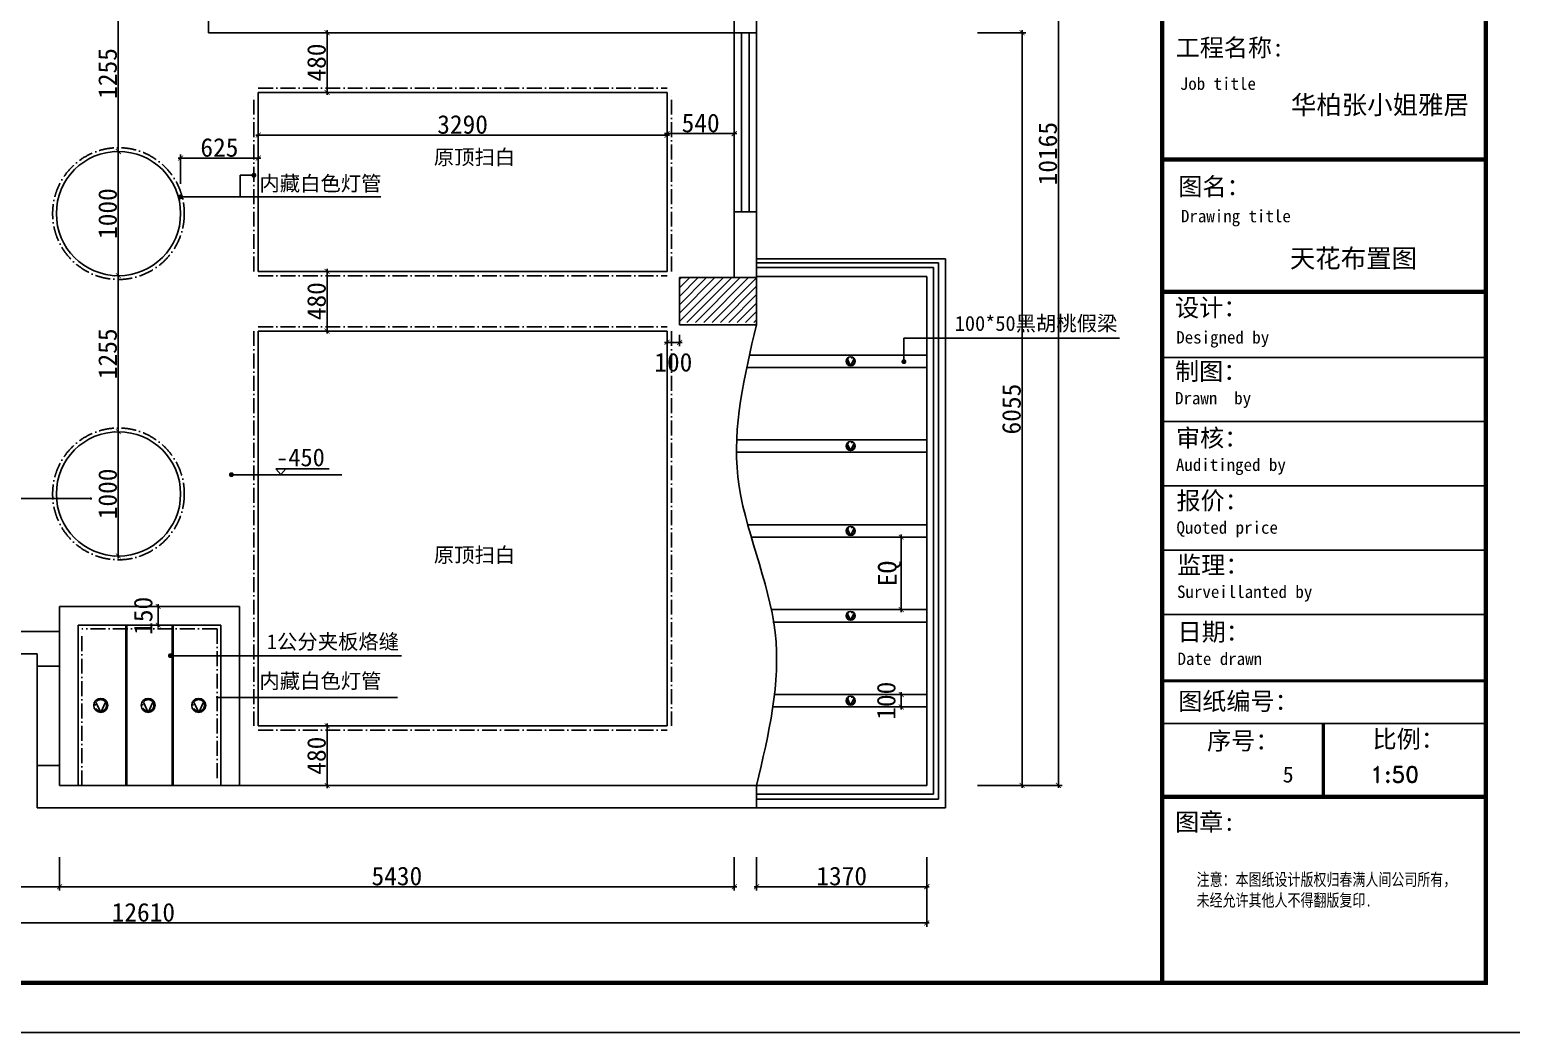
# Model space of a CAD drawing. Header units: millimetres. Extents: x 71641 to 191108, y -23091 to 29972.
# Drawn here: x 139167 to 151092, y -1139 to 6928 of the extents above; entities that cross this region are included whole.
import ezdxf

# ---------------------------------------------------------------- set-up
doc = ezdxf.new("R2010")
doc.units = ezdxf.units.MM
doc.linetypes.add('ACAD_ISO10W100', pattern=[18, 12, -3, 0, -3])
doc.layers.add('00', color=1, linetype='Continuous')
doc.layers.add('家', color=1, linetype='Continuous')
doc.layers.add('4', color=4, linetype='Continuous', lineweight=5)
doc.styles.add('2121212', font='SIMFANG.TTF', dxfattribs={"height": 180})
doc.styles.add('30', font='SimSun.ttf', dxfattribs={"height": 75})
doc.styles.add('50', font='SimSun.ttf', dxfattribs={"height": 150})
doc.styles.add('60', font='SimSun.ttf', dxfattribs={"height": 180})
doc.styles.add('STYLE-50B', font='SimSun.ttf', dxfattribs={"width": 0.766, "height": 150})
doc.dimstyles.new('30', dxfattribs={"dimscale": 0, "dimtxt": 90, "dimasz": 20, "dimexe": 20, "dimexo": 20, "dimgap": 10, "dimtad": 1, "dimdec": 0, "dimzin": 0, "dimdsep": 46, "dimtxsty": '30', "dimblk": 'ARCHTICK', "dimcen": 20, "dimdle": 10, "dimclrd": 8, "dimclre": 8, "dimclrt": 2, "dimadec": 0, "dimazin": 0, "dimtfac": 1, "dimtdec": 0, "dimtmove": 2, "dimatfit": 3, "dimldrblk": 'DOT', "dimfxl": 0, "dimtolj": 2, "dimtzin": 0, "dimlwd": -1, "dimarcsym": 0})
doc.dimstyles.new('50', dxfattribs={"dimscale": 0, "dimtxt": 150, "dimasz": 40, "dimexe": 30, "dimexo": 30, "dimgap": 10, "dimtad": 1, "dimdec": 0, "dimzin": 4, "dimdsep": 46, "dimtxsty": '50', "dimblk": 'ARCHTICK', "dimcen": 40, "dimdle": 20, "dimclrd": 8, "dimclre": 8, "dimclrt": 2, "dimadec": 0, "dimazin": 0, "dimtfac": 1, "dimtdec": 0, "dimtmove": 2, "dimatfit": 3, "dimldrblk": 'DOT', "dimfxl": 0, "dimtolj": 1, "dimtzin": 0, "dimlwd": -1, "dimarcsym": 0})

# ---------------------------------------------------------------- blocks, each defined once
blk = doc.blocks.new('_ARCHTICK')
at = {"color": 0, "linetype": 'ByBlock', "const_width": 0.15}
blk.add_lwpolyline([(-0.5, -0.5), (0.5, 0.5)], dxfattribs=at)
blk = doc.blocks.new('*D72')
at = {"color": 8}
blk.add_line((147154, 828), (147154, 6923), dxfattribs=at)
at = {"color": 8, "lineweight": -2}
for p, q in [((146794, 6903), (147184, 6903)), ((146794, 848), (147184, 848))]:
    blk.add_line(p, q, dxfattribs=at)
at = {"layer": 'Defpoints', "color": 0}
for p in [(146764, 6903), (147154, 6903), (146764, 848)]:
    blk.add_point(p, dxfattribs=at)
at = {"color": 8, "xscale": 40, "yscale": 40, "zscale": 40}
for p, rotation in [((147154, 6903), 90), ((147154, 848), 270)]:
    blk.add_blockref('_ARCHTICK', p, dxfattribs=dict(at, rotation=rotation))
at = {"color": 2, "insert": (147069, 3875), "char_height": 150, "attachment_point": 5, "rotation": 90, "style": '50'}
blk.add_mtext('\\A1;6055', dxfattribs=at)
blk = doc.blocks.new('_Dot')
at = {"color": 0, "linetype": 'ByBlock', "lineweight": -2}
blk.add_line((-0.5, 0), (-1, 0), dxfattribs=at)
at = {"color": 0, "linetype": 'ByBlock', "const_width": 0.5}
blk.add_lwpolyline([(-0.25, 0, 1), (0.25, 0, 1)], format="xyb", close=True, dxfattribs=at)
blk = doc.blocks.new('DOT')
at = {"color": 0, "linetype": 'ByBlock'}
blk.add_line((-0.5, 0), (-1, 0), dxfattribs=at)
at = {"color": 0, "linetype": 'ByBlock', "const_width": 0.5}
blk.add_lwpolyline([(-0.25, 0, 1), (0.25, 0, 1)], format="xyb", close=True, dxfattribs=at)
blk = doc.blocks.new('*D71')
at = {"color": 8, "lineweight": -2}
for p, q in [((146794, 11013), (147476, 11013)), ((146794, 848), (147476, 848))]:
    blk.add_line(p, q, dxfattribs=at)
at = {"color": 8}
blk.add_line((147446, 828), (147446, 11033), dxfattribs=at)
at = {"layer": 'Defpoints', "color": 0}
for p in [(146764, 11013), (147446, 11013), (146764, 848)]:
    blk.add_point(p, dxfattribs=at)
at = {"color": 8, "xscale": 40, "yscale": 40, "zscale": 40}
for p, rotation in [((147446, 11013), 90), ((147446, 848), 270)]:
    blk.add_blockref('_ARCHTICK', p, dxfattribs=dict(at, rotation=rotation))
at = {"color": 2, "insert": (147361, 5930), "char_height": 150, "attachment_point": 5, "rotation": 90, "style": '50'}
blk.add_mtext('\\A1;10165', dxfattribs=at)
blk = doc.blocks.new('*D74')
at = {"color": 8, "lineweight": -2}
for p, q in [((133777, 270), (133777, -289)), ((146387, 270), (146387, -289))]:
    blk.add_line(p, q, dxfattribs=at)
at = {"color": 8}
blk.add_line((146407, -259), (133757, -259), dxfattribs=at)
at = {"layer": 'Defpoints', "color": 0}
for p in [(133777, 300), (146387, 300), (133777, -259)]:
    blk.add_point(p, dxfattribs=at)
at = {"color": 8, "xscale": 40, "yscale": 40, "zscale": 40}
for p, rotation in [((133777, -259), 179.9999999999972), ((146387, -259), 359.9999999999972)]:
    blk.add_blockref('_ARCHTICK', p, dxfattribs=dict(at, rotation=rotation))
at = {"color": 2, "insert": (140082, -174), "char_height": 150, "attachment_point": 5, "style": '50'}
blk.add_mtext('\\A1;12610', dxfattribs=at)
blk = doc.blocks.new('*D75')
at = {"color": 8, "lineweight": -2}
for p, q in [((135327, 270), (135327, 3)), ((139407, 270), (139407, 3))]:
    blk.add_line(p, q, dxfattribs=at)
at = {"color": 8}
blk.add_line((135307, 33), (139427, 33), dxfattribs=at)
at = {"layer": 'Defpoints', "color": 0}
for p in [(135327, 300), (139407, 300), (139407, 33)]:
    blk.add_point(p, dxfattribs=at)
at = {"color": 8, "xscale": 40, "yscale": 40, "zscale": 40, "rotation": 180}
blk.add_blockref('_ARCHTICK', (135327, 33), dxfattribs=at)
at = {"color": 8, "xscale": 40, "yscale": 40, "zscale": 40}
blk.add_blockref('_ARCHTICK', (139407, 33), dxfattribs=at)
at = {"color": 2, "insert": (137367, 118), "char_height": 150, "attachment_point": 5, "style": '50'}
blk.add_mtext('\\A1;4080', dxfattribs=at)
blk = doc.blocks.new('*D68')
at = {"color": 8, "lineweight": -2}
for p, q in [((139407, 270), (139407, 3)), ((144837, 270), (144837, 3))]:
    blk.add_line(p, q, dxfattribs=at)
at = {"color": 8}
blk.add_line((139387, 33), (144857, 33), dxfattribs=at)
at = {"layer": 'Defpoints', "color": 0}
for p in [(139407, 300), (144837, 300), (144837, 33)]:
    blk.add_point(p, dxfattribs=at)
at = {"color": 8, "xscale": 40, "yscale": 40, "zscale": 40, "rotation": 180}
blk.add_blockref('_ARCHTICK', (139407, 33), dxfattribs=at)
at = {"color": 8, "xscale": 40, "yscale": 40, "zscale": 40}
blk.add_blockref('_ARCHTICK', (144837, 33), dxfattribs=at)
at = {"color": 2, "insert": (142122, 118), "char_height": 150, "attachment_point": 5, "style": '50'}
blk.add_mtext('\\A1;5430', dxfattribs=at)
blk = doc.blocks.new('*D69')
at = {"color": 8, "lineweight": -2}
for p, q in [((145017, 270), (145017, 3)), ((146387, 270), (146387, 3))]:
    blk.add_line(p, q, dxfattribs=at)
at = {"color": 8}
blk.add_line((144997, 33), (146407, 33), dxfattribs=at)
at = {"layer": 'Defpoints', "color": 0}
for p in [(145017, 300), (146387, 300), (146387, 33)]:
    blk.add_point(p, dxfattribs=at)
at = {"color": 8, "xscale": 40, "yscale": 40, "zscale": 40, "rotation": 180}
blk.add_blockref('_ARCHTICK', (145017, 33), dxfattribs=at)
at = {"color": 8, "xscale": 40, "yscale": 40, "zscale": 40}
blk.add_blockref('_ARCHTICK', (146387, 33), dxfattribs=at)
at = {"color": 2, "insert": (145702, 118), "char_height": 150, "attachment_point": 5, "style": '50'}
blk.add_mtext('\\A1;1370', dxfattribs=at)
blk = doc.blocks.new('*D79')
at = {"color": 8, "lineweight": -2}
for p, q in [((141875, 4983), (141531, 4983)), ((141875, 4503), (141531, 4503))]:
    blk.add_line(p, q, dxfattribs=at)
at = {"color": 8}
blk.add_line((141561, 4483), (141561, 5003), dxfattribs=at)
at = {"layer": 'Defpoints', "color": 0}
for p in [(141561, 4983), (141905, 4983), (141905, 4503)]:
    blk.add_point(p, dxfattribs=at)
at = {"color": 8, "xscale": 40, "yscale": 40, "zscale": 40}
for p, rotation in [((141561, 4983), 90), ((141561, 4503), 270)]:
    blk.add_blockref('_ARCHTICK', p, dxfattribs=dict(at, rotation=rotation))
at = {"color": 2, "insert": (141476, 4743), "char_height": 150, "attachment_point": 5, "rotation": 90, "style": '50'}
blk.add_mtext('\\A1;480', dxfattribs=at)
blk = doc.blocks.new('*D80')
at = {"color": 8}
blk.add_line((141561, 6403), (141561, 6923), dxfattribs=at)
at = {"color": 8, "lineweight": -2}
for p, q in [((141875, 6903), (141531, 6903)), ((141875, 6423), (141531, 6423))]:
    blk.add_line(p, q, dxfattribs=at)
at = {"layer": 'Defpoints', "color": 0}
for p in [(141561, 6903), (141905, 6903), (141905, 6423)]:
    blk.add_point(p, dxfattribs=at)
at = {"color": 8, "xscale": 40, "yscale": 40, "zscale": 40}
for p, rotation in [((141561, 6903), 90), ((141561, 6423), 270)]:
    blk.add_blockref('_ARCHTICK', p, dxfattribs=dict(at, rotation=rotation))
at = {"color": 2, "insert": (141476, 6663), "char_height": 150, "attachment_point": 5, "rotation": 90, "style": '50'}
blk.add_mtext('\\A1;480', dxfattribs=at)
blk = doc.blocks.new('*D81')
at = {"color": 8, "lineweight": -2}
for p, q in [((144297, 4473), (144297, 4382)), ((144397, 4473), (144397, 4382))]:
    blk.add_line(p, q, dxfattribs=at)
at = {"color": 8}
blk.add_line((144277, 4412), (144417, 4412), dxfattribs=at)
at = {"layer": 'Defpoints', "color": 0}
for p in [(144297, 4503), (144397, 4503), (144397, 4412)]:
    blk.add_point(p, dxfattribs=at)
at = {"color": 8, "xscale": 40, "yscale": 40, "zscale": 40, "rotation": 180}
blk.add_blockref('_ARCHTICK', (144297, 4412), dxfattribs=at)
at = {"color": 8, "xscale": 40, "yscale": 40, "zscale": 40}
blk.add_blockref('_ARCHTICK', (144397, 4412), dxfattribs=at)
at = {"color": 2, "insert": (144347, 4251), "char_height": 150, "attachment_point": 5, "style": '50'}
blk.add_mtext('\\A1;100', dxfattribs=at)
blk = doc.blocks.new('*D82')
at = {"color": 8, "lineweight": -2}
for p, q in [((141875, 1327), (141531, 1327)), ((141875, 847), (141531, 847))]:
    blk.add_line(p, q, dxfattribs=at)
at = {"color": 8}
blk.add_line((141561, 827), (141561, 1347), dxfattribs=at)
at = {"layer": 'Defpoints', "color": 0}
for p in [(141561, 1327), (141905, 1327), (141905, 847)]:
    blk.add_point(p, dxfattribs=at)
at = {"color": 8, "xscale": 40, "yscale": 40, "zscale": 40}
for p, rotation in [((141561, 1327), 90), ((141561, 847), 270)]:
    blk.add_blockref('_ARCHTICK', p, dxfattribs=dict(at, rotation=rotation))
at = {"color": 2, "insert": (141476, 1087), "char_height": 150, "attachment_point": 5, "rotation": 90, "style": '50'}
blk.add_mtext('\\A1;480', dxfattribs=at)
blk = doc.blocks.new('*D83')
at = {"color": 8, "lineweight": -2}
for p, q in [((146167, 1579), (146151, 1579)), ((146167, 1479), (146151, 1479))]:
    blk.add_line(p, q, dxfattribs=at)
at = {"color": 8}
blk.add_line((146181, 1459), (146181, 1599), dxfattribs=at)
at = {"layer": 'Defpoints', "color": 0}
for p in [(146181, 1579), (146197, 1579), (146197, 1479)]:
    blk.add_point(p, dxfattribs=at)
at = {"color": 8, "xscale": 40, "yscale": 40, "zscale": 40}
for p, rotation in [((146181, 1579), 90), ((146181, 1479), 270)]:
    blk.add_blockref('_ARCHTICK', p, dxfattribs=dict(at, rotation=rotation))
at = {"color": 2, "insert": (146061, 1529), "char_height": 150, "attachment_point": 5, "rotation": 90, "style": '50'}
blk.add_mtext('\\A1;100', dxfattribs=at)
blk = doc.blocks.new('*D84')
at = {"color": 8}
blk.add_line((146181, 2242), (146181, 2865), dxfattribs=at)
at = {"color": 8, "lineweight": -2}
for p, q in [((146170, 2845), (146151, 2845)), ((146170, 2262), (146151, 2262))]:
    blk.add_line(p, q, dxfattribs=at)
at = {"layer": 'Defpoints', "color": 0}
for p in [(146181, 2845), (146200, 2845), (146200, 2262)]:
    blk.add_point(p, dxfattribs=at)
at = {"color": 8, "xscale": 40, "yscale": 40, "zscale": 40}
for p, rotation in [((146181, 2845), 90), ((146181, 2262), 270)]:
    blk.add_blockref('_ARCHTICK', p, dxfattribs=dict(at, rotation=rotation))
at = {"color": 2, "insert": (146088, 2553), "char_height": 150, "attachment_point": 5, "rotation": 90, "style": '50'}
blk.add_mtext('\\A1;EQ', dxfattribs=at)
blk = doc.blocks.new('*D122')
at = {"color": 8}
blk.add_line((140362, 5894), (141026, 5894), dxfattribs=at)
at = {"color": 8, "lineweight": -2}
for p, q in [((140382, 5688), (140382, 5924)), ((141006, 5688), (141006, 5924))]:
    blk.add_line(p, q, dxfattribs=at)
at = {"layer": 'Defpoints', "color": 0}
for p in [(141006, 5894), (140382, 5658), (141006, 5658)]:
    blk.add_point(p, dxfattribs=at)
at = {"color": 8, "xscale": 40, "yscale": 40, "zscale": 40, "rotation": 180}
blk.add_blockref('_ARCHTICK', (140382, 5894), dxfattribs=at)
at = {"color": 8, "xscale": 40, "yscale": 40, "zscale": 40}
blk.add_blockref('_ARCHTICK', (141006, 5894), dxfattribs=at)
at = {"color": 2, "insert": (140694, 5979), "char_height": 150, "attachment_point": 5, "style": '50'}
blk.add_mtext('\\A1;625', dxfattribs=at)
blk = doc.blocks.new('*D123')
at = {"color": 8}
blk.add_line((144277, 6091), (144857, 6091), dxfattribs=at)
at = {"color": 8, "lineweight": -2}
for p, q in [((144297, 5993), (144297, 6121)), ((144837, 5993), (144837, 6121))]:
    blk.add_line(p, q, dxfattribs=at)
at = {"layer": 'Defpoints', "color": 0}
for p in [(144837, 6091), (144297, 5963), (144837, 5963)]:
    blk.add_point(p, dxfattribs=at)
at = {"color": 8, "xscale": 40, "yscale": 40, "zscale": 40}
for p, rotation in [((144297, 6091), 179.9998567580068), ((144837, 6091), 359.9998567580068)]:
    blk.add_blockref('_ARCHTICK', p, dxfattribs=dict(at, rotation=rotation))
at = {"color": 2, "insert": (144567, 6176), "char_height": 150, "attachment_point": 5, "rotation": 359.9999, "style": '50'}
blk.add_mtext('\\A1;540', dxfattribs=at)
blk = doc.blocks.new('*D124')
at = {"color": 8, "lineweight": -2}
for p, q in [((141006, 5873), (141006, 6109)), ((144297, 5993), (144297, 6109))]:
    blk.add_line(p, q, dxfattribs=at)
at = {"color": 8}
blk.add_line((140986, 6079), (144317, 6079), dxfattribs=at)
at = {"layer": 'Defpoints', "color": 0}
for p in [(144297, 6079), (144297, 5963), (141006, 5843)]:
    blk.add_point(p, dxfattribs=at)
at = {"color": 8, "xscale": 40, "yscale": 40, "zscale": 40, "rotation": 180}
blk.add_blockref('_ARCHTICK', (141006, 6079), dxfattribs=at)
at = {"color": 8, "xscale": 40, "yscale": 40, "zscale": 40}
blk.add_blockref('_ARCHTICK', (144297, 6079), dxfattribs=at)
at = {"color": 2, "insert": (142651, 6164), "char_height": 150, "attachment_point": 5, "style": '50'}
blk.add_mtext('\\A1;3290', dxfattribs=at)
blk = doc.blocks.new('*D322')
at = {"color": 8, "lineweight": -2}
for p, q in [((140246, 2287), (140171, 2287)), ((140246, 2137), (140171, 2137))]:
    blk.add_line(p, q, dxfattribs=at)
at = {"color": 8}
blk.add_line((140201, 2117), (140201, 2307), dxfattribs=at)
at = {"layer": 'Defpoints', "color": 0}
for p in [(140201, 2287), (140276, 2287), (140276, 2137)]:
    blk.add_point(p, dxfattribs=at)
at = {"color": 8, "xscale": 40, "yscale": 40, "zscale": 40}
for p, rotation in [((140201, 2287), 90), ((140201, 2137), 270)]:
    blk.add_blockref('_ARCHTICK', p, dxfattribs=dict(at, rotation=rotation))
at = {"color": 2, "insert": (140081, 2212), "char_height": 150, "attachment_point": 5, "rotation": 90, "style": '50'}
blk.add_mtext('\\A1;150', dxfattribs=at)
blk = doc.blocks.new('*D534')
at = {"color": 8}
blk.add_line((139880, 2673), (139880, 3713), dxfattribs=at)
at = {"color": 8, "lineweight": -2}
for p, q in [((139852, 3693), (139850, 3693)), ((139852, 2693), (139850, 2693))]:
    blk.add_line(p, q, dxfattribs=at)
at = {"layer": 'Defpoints', "color": 0}
for p in [(139880, 3693), (139882, 3693), (139882, 2693)]:
    blk.add_point(p, dxfattribs=at)
at = {"color": 8, "xscale": 40, "yscale": 40, "zscale": 40}
for p, rotation in [((139880, 3693), 90), ((139880, 2693), 270)]:
    blk.add_blockref('_ARCHTICK', p, dxfattribs=dict(at, rotation=rotation))
at = {"color": 2, "insert": (139795, 3193), "char_height": 150, "attachment_point": 5, "rotation": 90, "style": '50'}
blk.add_mtext('\\A1;1000', dxfattribs=at)
blk = doc.blocks.new('*D535')
at = {"color": 8, "lineweight": -2}
for p, q in [((139852, 4948), (139850, 4948)), ((139852, 3693), (139850, 3693))]:
    blk.add_line(p, q, dxfattribs=at)
at = {"color": 8}
blk.add_line((139880, 3673), (139880, 4968), dxfattribs=at)
at = {"layer": 'Defpoints', "color": 0}
for p in [(139880, 4948), (139882, 4948), (139882, 3693)]:
    blk.add_point(p, dxfattribs=at)
at = {"color": 8, "xscale": 40, "yscale": 40, "zscale": 40}
for p, rotation in [((139880, 4948), 90), ((139880, 3693), 270)]:
    blk.add_blockref('_ARCHTICK', p, dxfattribs=dict(at, rotation=rotation))
at = {"color": 2, "insert": (139795, 4320), "char_height": 150, "attachment_point": 5, "rotation": 90, "style": '50'}
blk.add_mtext('\\A1;1255', dxfattribs=at)
blk = doc.blocks.new('*D536')
at = {"color": 8}
blk.add_line((139880, 4928), (139880, 5968), dxfattribs=at)
at = {"color": 8, "lineweight": -2}
for p, q in [((139852, 5948), (139850, 5948)), ((139852, 4948), (139850, 4948))]:
    blk.add_line(p, q, dxfattribs=at)
at = {"layer": 'Defpoints', "color": 0}
for p in [(139880, 5948), (139882, 5948), (139882, 4948)]:
    blk.add_point(p, dxfattribs=at)
at = {"color": 8, "xscale": 40, "yscale": 40, "zscale": 40}
for p, rotation in [((139880, 5948), 90), ((139880, 4948), 270)]:
    blk.add_blockref('_ARCHTICK', p, dxfattribs=dict(at, rotation=rotation))
at = {"color": 2, "insert": (139795, 5448), "char_height": 150, "attachment_point": 5, "rotation": 90, "style": '50'}
blk.add_mtext('\\A1;1000', dxfattribs=at)
blk = doc.blocks.new('*D537')
at = {"color": 8, "lineweight": -2}
for p, q in [((139852, 7203), (139850, 7203)), ((139852, 5948), (139850, 5948))]:
    blk.add_line(p, q, dxfattribs=at)
at = {"color": 8}
blk.add_line((139880, 5928), (139880, 7223), dxfattribs=at)
at = {"layer": 'Defpoints', "color": 0}
for p in [(139880, 7203), (139882, 7203), (139882, 5948)]:
    blk.add_point(p, dxfattribs=at)
at = {"color": 8, "xscale": 40, "yscale": 40, "zscale": 40}
for p, rotation in [((139880, 7203), 90), ((139880, 5948), 270)]:
    blk.add_blockref('_ARCHTICK', p, dxfattribs=dict(at, rotation=rotation))
at = {"color": 2, "insert": (139795, 6575), "char_height": 150, "attachment_point": 5, "rotation": 90, "style": '50'}
blk.add_mtext('\\A1;1255', dxfattribs=at)

msp = doc.modelspace()

# ---------------------------------------------------------------- hatches: boundary and pattern name
h = msp.add_hatch()
h.set_pattern_fill('ANSI31', color=8, scale=15, style=0)
h.set_pattern_definition([(45, (57418.805, 18832.16), (-33.67596, 33.67596), [])])
h.paths.add_polyline_path([(145016.6, 4573), (145016.6, 4899.3), (145016.6, 4933), (144396.6, 4933), (144396.6, 4573)])

# ---------------------------------------------------------------- linework, layer by layer
at = {"color": 3, "lineweight": -2}
for p, q in [((148269.9, -728.8), (148269.9, 12592.7)), ((148281, -728.8), (148281, 12592.7)), ((148292.2, -728.8), (148292.2, 12592.7)), ((150897.9, -751.1), (150897.9, 12615))]:
    msp.add_line(p, q, dxfattribs=at)
for p, q in [((145016.6, 4553), (145016.6, 11193)), ((144836.6, 4933), (144836.6, 7583)), ((145016.6, 6903), (144836.6, 6903)), ((145016.6, 5463), (144836.6, 5463)), ((145016.6, 5463), (144836.6, 5463)), ((144396.6, 4553), (144396.6, 4933)), ((144396.6, 4933), (145016.6, 4933)), ((145016.6, 4899.3), (145016.6, 4933)), ((144396.6, 4553), (145016.6, 4553)), ((139406.6, 2086.7), (135846.6, 2086.7)), ((139406.6, 1803.4), (139406.6, 2086.7)), ((139226.6, 1906.7), (135146.6, 1906.7)), ((139226.6, 1806.7), (139226.6, 1906.7)), ((139226.6, 666.7), (139226.6, 1006.7)), ((139406.6, 846.7), (139406.6, 1006.7)), ((139406.6, 846.7), (145016.6, 846.7)), ((145016.6, 846.7), (145016.6, 666.7)), ((139226.6, 666.7), (145016.6, 666.7))]:
    msp.add_line(p, q)
at = {"color": 0}
for p, q in [((140606.6, 6903), (140606.6, 7643)), ((140606.6, 6903), (144836.6, 6903)), ((139226.6, 1806.7), (139406.6, 1806.7)), ((139226.6, 1806.7), (139406.6, 1806.7)), ((139226.6, 1006.7), (139406.6, 1006.7))]:
    msp.add_line(p, q, dxfattribs=at)
at = {"color": 110}
for p, q in [((144896.6, 5463), (144896.6, 6903)), ((144956.6, 5463), (144956.6, 6903))]:
    msp.add_line(p, q, dxfattribs=at)
at = {"color": 210, "linetype": 'ACAD_ISO10W100', "ltscale": 10}
for p, q in [((141006.4, 6458), (144296.6, 6458)), ((140971.4, 4983), (140971.4, 6423)), ((144331.6, 4983), (144331.6, 6423)), ((141006.4, 4948), (144296.6, 4948)), ((141006.4, 4538), (144296.6, 4538)), ((140971.4, 4503), (140971.4, 1326.7)), ((144331.6, 4503), (144331.6, 1326.7)), ((139586.6, 846.7), (139586.6, 2106.7)), ((140676.4, 2106.7), (139586.6, 2106.7)), ((140676.4, 2106.7), (140676.4, 846.7)), ((141006.4, 1291.7), (144296.6, 1291.7))]:
    msp.add_line(p, q, dxfattribs=at)
at = {"color": 3}
for p, q in [((141006.4, 4983), (141006.4, 6423)), ((141006.4, 6423), (144296.6, 6423)), ((144296.6, 4983), (144296.6, 6423)), ((141006.4, 4983), (144296.6, 4983)), ((141006.4, 4503), (141006.4, 1326.7)), ((141006.4, 4503), (144296.6, 4503)), ((144296.6, 4503), (144296.6, 1326.7)), ((144959.8, 4310), (146386.6, 4310)), ((144937.9, 4210), (146386.6, 4210)), ((144856.9, 3627.4), (146386.6, 3627.4)), ((144855.2, 3527.4), (146386.6, 3527.4)), ((141146.7, 3394.3), (141187, 3349.2)), ((141146.7, 3394.3), (141578.2, 3394.3)), ((141227.3, 3394.3), (141187, 3349.2)), ((144945.9, 2944.7), (146386.6, 2944.7)), ((144974.3, 2844.7), (146386.6, 2844.7)), ((140856.4, 2286.7), (139406.6, 2286.7)), ((139406.6, 2086.7), (139406.6, 2286.7)), ((140856.4, 2286.7), (140856.4, 846.7)), ((145136.5, 2262), (146386.6, 2262)), ((145147.9, 2162), (146386.6, 2162)), ((139556.6, 846.7), (139556.6, 2136.7)), ((140706.4, 2136.7), (139556.6, 2136.7)), ((140706.4, 2136.7), (140706.4, 846.7)), ((140706.4, 2136.7), (140706.4, 846.7)), ((145161.1, 1579.4), (146386.6, 1579.4)), ((145147.9, 1479.4), (146386.6, 1479.4)), ((141006.4, 1326.7), (144296.6, 1326.7))]:
    msp.add_line(p, q, dxfattribs=at)
at = {"color": 8, "lineweight": -2}
for p, q in [((148292.2, 5893.9), (150875.6, 5893.9)), ((148292.2, 5882.7), (150875.6, 5882.7)), ((148292.2, 5871.6), (150875.6, 5871.6)), ((148292.2, 4830), (150875.6, 4830)), ((148292.2, 4818.9), (150875.6, 4818.9)), ((148292.2, 4807.8), (150875.6, 4807.8)), ((148292.2, 4291), (150875.6, 4291)), ((148292.2, 3774.2), (150875.6, 3774.2)), ((148292.2, 3257.4), (150875.6, 3257.4)), ((148292.2, 2223.8), (150875.6, 2223.8)), ((148292.2, 1695.8), (150875.6, 1695.8)), ((148292.2, 1684.7), (150875.6, 1684.7)), ((148292.2, 1346.7), (150875.6, 1346.7)), ((148290.9, 766.5), (150874.3, 766.5)), ((148290.9, 755.3), (150874.3, 755.3)), ((148290.9, 744.2), (150874.3, 744.2))]:
    msp.add_line(p, q, dxfattribs=at)
at = {"color": 1}
for p, q in [((145016.6, 5083), (146536.6, 5083)), ((146536.6, 5083), (146536.6, 666.7)), ((145016.6, 4943), (146386.6, 4943)), ((146386.6, 4943), (146386.6, 846.7)), ((145016.6, 846.7), (146386.6, 846.7)), ((145016.6, 666.7), (146536.6, 666.7))]:
    msp.add_line(p, q, dxfattribs=at)
at = {"color": 4}
for p, q in [((146481.6, 5053), (145016.6, 5053)), ((146441.6, 5013), (145016.6, 5013)), ((146441.6, 776.7), (146441.6, 5013)), ((146481.6, 736.7), (146481.6, 5053)), ((146441.6, 776.7), (145016.6, 776.7)), ((146481.6, 736.7), (145016.6, 736.7))]:
    msp.add_line(p, q, dxfattribs=at)
at = {"color": 57}
for p, q in [((139939.7, 846.7), (139939.7, 2136.7)), ((139939.7, 2136.7), (139939.7, 846.7)), ((139949.7, 846.7), (139949.7, 2136.7)), ((140313, 846.7), (140313, 2136.7)), ((140313, 2136.7), (140313, 846.7)), ((140323, 2136.7), (140323, 846.7)), ((140323, 846.7), (140323, 2136.7))]:
    msp.add_line(p, q, dxfattribs=at)
at = {"color": 8}
for p, q in [((139226.6, 1806.7), (139226.6, 1006.7)), ((139406.6, 1806.7), (139406.6, 1006.7)), ((139406.6, 1806.7), (139406.6, 1803.4))]:
    msp.add_line(p, q, dxfattribs=at)
at = {"color": 8, "linetype": 'ByBlock', "lineweight": -2, "ltscale": 500}
for p, q in [((149571, 1346.7), (149571, 766.5)), ((149577.4, 1346.7), (149577.4, 766.5)), ((149583.9, 1346.7), (149583.9, 766.5))]:
    msp.add_line(p, q, dxfattribs=at)
at = {"color": 3, "lineweight": -2}
for points in [[(131762, 12615), (150897.9, 12615), (150897.9, -751.1), (131762, -751.1)], [(131772.9, 12604.2), (150887.1, 12604.2), (150887.1, -740.3), (131772.9, -740.3)], [(131783.7, 12593.4), (150876.3, 12593.4), (150876.3, -729.4), (131783.7, -729.4)]]:
    msp.add_lwpolyline(points, close=True, dxfattribs=at)
at = {"color": 8}
for points in [[(145798.8, 4276.6), (145774.2, 4224.1), (145749.8, 4276.8)], [(145798.8, 3593.9), (145774.2, 3541.4), (145749.8, 3594.1)], [(145798.8, 2911.3), (145774.2, 2858.7), (145749.8, 2911.4)], [(145798.8, 2228.6), (145774.2, 2176.1), (145749.8, 2228.8)], [(139777.2, 1517.5), (139738.9, 1435.4), (139700.7, 1517.7)], [(140158.6, 1517.5), (140120.3, 1435.4), (140082.1, 1517.7)], [(140565.6, 1517.5), (140527.2, 1435.4), (140489, 1517.7)], [(145798.8, 1545.9), (145774.2, 1493.4), (145749.8, 1546.1)]]:
    msp.add_lwpolyline(points, dxfattribs=at)
at = {"color": 210, "linetype": 'ACAD_ISO10W100', "ltscale": 10}
for centre in [(139881.6, 5447.9), (139881.6, 3192.9)]:
    msp.add_circle(centre, 530, dxfattribs=at)
at = {"color": 3}
for centre in [(139881.6, 5447.9), (139881.6, 3192.9)]:
    msp.add_circle(centre, 500, dxfattribs=at)
at = {"color": 8, "ltscale": 50}
for centre, radius in [((145774.2, 4260.1), 36), ((145774.2, 3577.4), 36), ((145774.2, 2894.8), 36), ((145774.2, 2212.1), 36), ((145774.2, 1529.4), 36), ((139738.9, 1491.7), 56.3), ((140120.3, 1491.7), 56.3), ((140527.2, 1491.7), 56.3)]:
    msp.add_circle(centre, radius, dxfattribs=at)
at = {"color": 3, "linetype": 'ACAD_ISO10W100', "ltscale": 10}
for centre, radius in [((145774.2, 4260.1), 29.6), ((145774.2, 3577.4), 29.6), ((145774.2, 2894.8), 29.6), ((145774.2, 2212.1), 29.6), ((145774.2, 1529.4), 29.6), ((139738.9, 1491.7), 46.2), ((140120.3, 1491.7), 46.2), ((140527.2, 1491.7), 46.2)]:
    msp.add_circle(centre, radius, dxfattribs=at)
at = {"color": 3}
msp.add_spline([(145016.6, 846.7), (145166.6, 2078.3), (144866.6, 3330.7), (145016.6, 4553)], degree=3, dxfattribs=at)
at = {"layer": '00', "color": 8, "lineweight": -2}
msp.add_line((148292.2, 2740.6), (150875.6, 2740.6), dxfattribs=at)
msp.add_lwpolyline([(131374.4, 13002.6), (151285.5, 13002.6), (151285.5, -1138.7), (131374.4, -1138.7)], close=True, dxfattribs=at)

# ---------------------------------------------------------------- texts
at = {"color": 2, "insert": (141150.4, 3559.1), "char_height": 144, "attachment_point": 1, "style": '60'}
msp.add_mtext('-450', dxfattribs=at)
at = {"layer": '00', "color": 8, "lineweight": -2, "attachment_point": 1, "style": '2121212'}
for s, insert, char_height, width in [('{\\f宋体|b0|i0|c134|p2;工程名称:}', (148390, 6854.1, 0), 142.12, 2109.278), ('{\\f宋体|b0|i0|c134|p2;Job title}', (148423.7, 6543.4, 0), 100, 2109.278), ('{\\fSimSun|b0|i0|c134|p2;\\C2;华柏张小姐雅居}', (149317.7, 6397.9, 0), 150, 2109.278), ('{\\f宋体|b0|i0|c134|p2;图名：}', (148411.2, 5736.8, 0), 142.12, 2109.278), ('{\\f宋体|b0|i0|c134|p2;Drawing title}', (148432.5, 5477.9, 0), 100, 2109.278), ('{\\fSimSun|b0|i0|c134|p2;\\C2;天花布置图}', (149309, 5163.3, 0), 150, 2109.278), ('{\\f宋体|b0|i0|c134|p2;设计：}', (148385.3, 4762.2, 0), 142.12, 2109.278), ('{\\f宋体|b0|i0|c134|p2;Designed by}', (148394.6, 4502.7, 0), 100, 2109.278), ('{\\f宋体|b0|i0|c134|p2;制图：\\P\\H0.7036x;Drawn  by}', (148385, 4250.6, 0), 142.12, 2109.278), ('{\\f宋体|b0|i0|c134|p2;审核：\\P\\H0.7036x;Auditinged by }', (148392.3, 3714.4, 0), 142.12, 2109.278), ('{\\f宋体|b0|i0|c134|p2;报价：\\P\\H0.7036x;Quoted price}', (148396.6, 3209.4, 0), 142.12, 2109.278), ('{\\f宋体|b0|i0|c134|p2;监理：\\P\\H0.7036x;Surveillanted by}', (148401.3, 2692.6, 0), 142.12, 2109.278), ('{\\f宋体|b0|i0|c134|p2;日期：\\P\\H0.7036x;Date drawn}', (148405.1, 2153.6, 0), 142.12, 2109.278), ('{\\f宋体|b0|i0|c134|p2;图纸编号：}', (148410.7, 1596.3, 0), 142.12, 2109.278), ('{\\f宋体|b0|i0|c134|p2;比例：}', (149974.9, 1291.9, 0), 142.12, 2109.278), ('{\\f宋体|b0|i0|c134|p2;序号：}', (148642.5, 1277.9, 0), 142.12, 2109.278), ('{\\C2;5}', (149251.3, 1000.5), 129.2, 697.333), ('{\\Fromand.shx;\\C2;1:50}', (149955.3, 1000.5), 129.2, 697.333), ('{\\f宋体|b0|i0|c134|p2;图章\\f宋体|b0|i0|c0|p2;:}', (148385.5, 625.4, 0), 142.12, 2109.278)]:
    msp.add_mtext(s, dxfattribs=dict(at, insert=insert, char_height=char_height, width=width))
at = {"layer": '4', "color": 2, "char_height": 120, "attachment_point": 1, "style": '60'}
for s, insert in [('原顶扫白', (142419.9, 5962.1)), ('内藏白色灯管', (141015.8, 5750.5)), ('100*50黑胡桃假梁', (146612.2, 4624.6)), ('原顶扫白', (142419.9, 2761.9)), ('1公分夹板烙缝', (141075.8, 2063.9)), ('内藏白色灯管', (141015.8, 1748))]:
    msp.add_mtext(s, dxfattribs=dict(at, insert=insert))
at = {"layer": '家', "color": 8, "lineweight": -2, "insert": (148558.6, 140.7, 0), "char_height": 100, "width": 2109.278, "attachment_point": 1, "style": 'STYLE-50B'}
msp.add_mtext('注意：本图纸设计版权归春满人间公司所有，未经允许其他人不得翻版复印{\\f宋体|b0|i0|c0|p2;.}', dxfattribs=at)

# ---------------------------------------------------------------- dimensions: what is measured, and where the dimension line sits
for p1, p2, distance, picture, middle in [((146764.1, 847.7), (146764.1, 11013), -681.6, '*D71', (147360.7, 5930.4)), ((146386.6, 299.7), (133776.6, 299.7), 558.5, '*D74', (140081.6, -173.8))]:
    dim = msp.add_aligned_dim(p1=p1, p2=p2, distance=distance, dimstyle='50', override={"dimscale": 1, "dimldrblk": 'DOT'})
    dim.commit()
    dim.dimension.update_dxf_attribs({"geometry": picture, "text_midpoint": middle})
at = {"color": 3}
for base, p1, p2, angle, picture, middle in [((139879.9, 7202.8), (139881.6, 5947.9), (139881.6, 7202.8), 270, '*D537', (139794.9, 6575.4)), ((144296.6, 6078.8), (141006.4, 5842.8), (144296.6, 5962.8), 180, '*D124', (142651.5, 6163.8)), ((139879.9, 5947.9), (139881.6, 4947.9), (139881.6, 5947.9), 270, '*D536', (139794.9, 5447.9)), ((139879.9, 4947.9), (139881.6, 3692.9), (139881.6, 4947.9), 270, '*D535', (139794.9, 4320.4))]:
    dim = msp.add_linear_dim(base=base, p1=p1, p2=p2, angle=angle, dimstyle='50', override={"dimscale": 1, "dimldrblk": 'DOT'}, dxfattribs=at)
    dim.commit()
    dim.dimension.update_dxf_attribs({"geometry": picture, "text_midpoint": middle})
for p1, p2, distance, picture, middle in [((141905.4, 6423), (141905.4, 6903), 344.3, '*D80', (141476.1, 6663)), ((144296.6, 5962.8), (144836.6, 5962.8), 128, '*D123', (144566.6, 6175.8)), ((140381.6, 5657.9), (141006.4, 5657.9), 236, '*D122', (140694, 5978.9)), ((141905.4, 4503), (141905.4, 4983), 344.3, '*D79', (141476.1, 4743)), ((139881.6, 2692.9), (139881.6, 3692.9), 1.7, '*D534', (139794.9, 3192.9)), ((140276, 2136.7), (140276, 2286.7), 75.3, '*D322', (140080.7, 2211.7)), ((146197.4, 1479.4), (146197.4, 1579.4), 16.2, '*D83', (146061.3, 1529.4)), ((141905.4, 846.7), (141905.4, 1326.7), 344.3, '*D82', (141476.1, 1086.7))]:
    dim = msp.add_aligned_dim(p1=p1, p2=p2, distance=distance, dimstyle='50', override={"dimscale": 1, "dimldrblk": 'DOT'}, dxfattribs=at)
    dim.commit()
    dim.dimension.update_dxf_attribs({"geometry": picture, "text_midpoint": middle})
dim = msp.add_linear_dim(base=(147153.6, 6903), p1=(146764.1, 847.7), p2=(146764.1, 6903), angle=270, dimstyle='50', override={"dimscale": 1, "dimldrblk": 'DOT'})
dim.commit()
dim.dimension.update_dxf_attribs({"geometry": '*D72', "text_midpoint": (147068.6, 3875.4)})
dim = msp.add_linear_dim(base=(144396.6, 4411.6), p1=(144296.6, 4503), p2=(144396.6, 4503), angle=0, dimstyle='50', override={"dimscale": 1, "dimldrblk": 'DOT'}, dxfattribs=at)
dim.commit()
dim.dimension.update_dxf_attribs({"geometry": '*D81', "text_midpoint": (144346.6, 4250.8), "dimtype": 161})
dim = msp.add_linear_dim(base=(146181.3, 2844.7), p1=(146200.1, 2262), p2=(146200.1, 2844.7), angle=270, text='EQ', dimstyle='50', override={"dimscale": 1, "dimldrblk": 'DOT'}, dxfattribs=at)
dim.commit()
dim.dimension.update_dxf_attribs({"geometry": '*D84', "text_midpoint": (146087.9, 2553.4)})
for base, p1, p2, picture, middle in [((139406.6, 32.8), (135326.6, 299.7), (139406.6, 299.7), '*D75', (137366.6, 117.8)), ((144836.6, 32.8), (139406.6, 299.7), (144836.6, 299.7), '*D68', (142121.6, 117.8)), ((146386.6, 32.8), (145016.6, 299.7), (146386.6, 299.7), '*D69', (145701.6, 117.8))]:
    dim = msp.add_linear_dim(base=base, p1=p1, p2=p2, dimstyle='50', override={"dimscale": 1, "dimldrblk": 'DOT'})
    dim.commit()
    dim.dimension.update_dxf_attribs({"geometry": picture, "text_midpoint": middle})

# ---------------------------------------------------------------- leaders
for points, dimstyle, override in [([(140971.4, 5756.2), (140859.9, 5756.2), (140859.9, 5583)], '50', {"dimscale": 1, "dimtad": 0, "dimldrblk": 'DOT'}), ([(140382.2, 5582.8), (141993.2, 5583)], '50', {"dimscale": 1, "dimtad": 0, "dimldrblk": 'DOT'}), ([(146202.7, 4256.8), (146202.7, 4445.9), (147937.1, 4445.9)], '50', {"dimscale": 1, "dimtad": 0, "dimldrblk": 'DOT'}), ([(140790.7, 3347.5), (141678.7, 3347.5)], '50', {"dimscale": 1, "dimtad": 0, "dimldrblk": 'DOT'}), ([(140299.9, 1891.5), (142159.3, 1891.5)], '50', {"dimscale": 1, "dimtad": 0, "dimldrblk": 'DOT'}), ([(140676.4, 1555.4), (142128.5, 1555.4)], '30', {"dimscale": 1, "dimtxt": 75, "dimtad": 0, "dimldrblk": 'DOT'})]:
    msp.add_leader(points, dimstyle=dimstyle, override=override, dxfattribs=at)
msp.add_leader([(139658.6, 3155.4), (138503.2, 3155.4)], dimstyle='30', override={"dimscale": 1, "dimtxt": 75, "dimtad": 0, "dimldrblk": 'DOT'})

doc.saveas('drawing.dxf')
